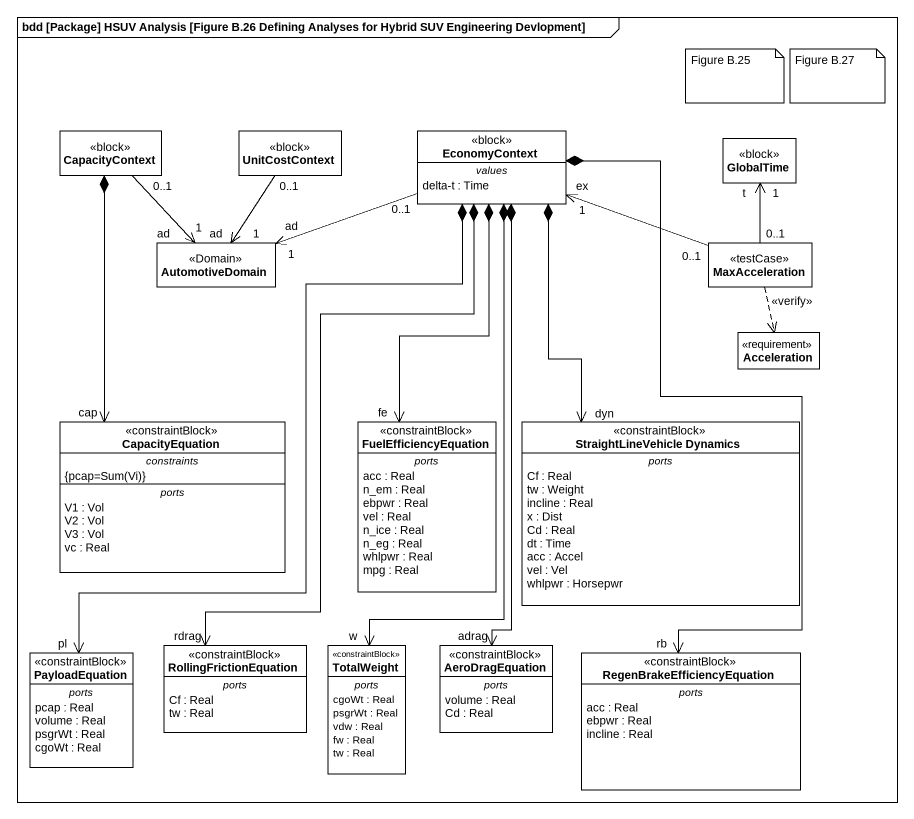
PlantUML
@startuml
mainframe bdd [Package] HSUV Analysis [Figure B.26 Defining Analyses for Hybrid SUV Engineering Devlopment]
hide circle
hide empty members
class CapacityContext <<block>>
class UnitCostContext <<block>>
class EconomyContext <<block>> {
  -- values --
  delta-t : Time
}
class GlobalTime <<block>>
class AutomotiveDomain <<Domain>> #FFFFFF
class MaxAcceleration <<testCase>>
class Acceleration <<requirement>>
class CapacityEquation <<constraintBlock>> {
  -- constraints --
  {field} {pcap=Sum(Vi)}
  -- ports --
  V1 : Vol
  V2 : Vol
  V3 : Vol
  vc : Real
}
class FuelEfficiencyEquation <<constraintBlock>> {
  -- ports --
  acc : Real
  n_em : Real
  ebpwr : Real
  vel : Real
  n_ice : Real
  n_eg : Real
  whlpwr : Real
  mpg : Real
}
class "StraightLineVehicle Dynamics" as StraightLineVehicle_Dynamics <<constraintBlock>> {
  -- ports --
  Cf : Real
  tw : Weight
  incline : Real
  x : Dist
  Cd : Real
  dt : Time
  acc : Accel
  vel : Vel
  whlpwr : Horsepwr
}
class PayloadEquation <<constraintBlock>> {
  -- ports --
  pcap : Real
  volume : Real
  psgrWt : Real
  cgoWt : Real
}
class RollingFrictionEquation <<constraintBlock>> {
  -- ports --
  Cf : Real
  tw : Real
}
class TotalWeight <<constraintBlock>> {
  -- ports --
  cgoWt : Real
  psgrWt : Real
  vdw : Real
  fw : Real
  tw : Real
}
class AeroDragEquation <<constraintBlock>> {
  -- ports --
  volume : Real
  Cd : Real
}
class RegenBrakeEfficiencyEquation <<constraintBlock>> {
  -- ports --
  acc : Real
  ebpwr : Real
  incline : Real
}
CapacityContext "0..1" --> "ad\n1" AutomotiveDomain
CapacityContext *--> "cap" CapacityEquation
UnitCostContext "0..1" --> "ad\n1" AutomotiveDomain
EconomyContext "0..1" -left-> "ad\n1" AutomotiveDomain
EconomyContext *--> "fe" FuelEfficiencyEquation
EconomyContext *--> "dyn" StraightLineVehicle_Dynamics
EconomyContext *--> "pl" PayloadEquation
EconomyContext *--> "rdrag" RollingFrictionEquation
EconomyContext *--> "w" TotalWeight
EconomyContext *--> "adrag" AeroDragEquation
EconomyContext *--> "rb" RegenBrakeEfficiencyEquation
MaxAcceleration "0..1" -left-> "ex\n1" EconomyContext
MaxAcceleration "0..1" -up-> "t\n1" GlobalTime
MaxAcceleration ..> Acceleration : <<verify>>
note as N1
  Figure B.25
end note
note as N2
  Figure B.27
end note
@enduml
